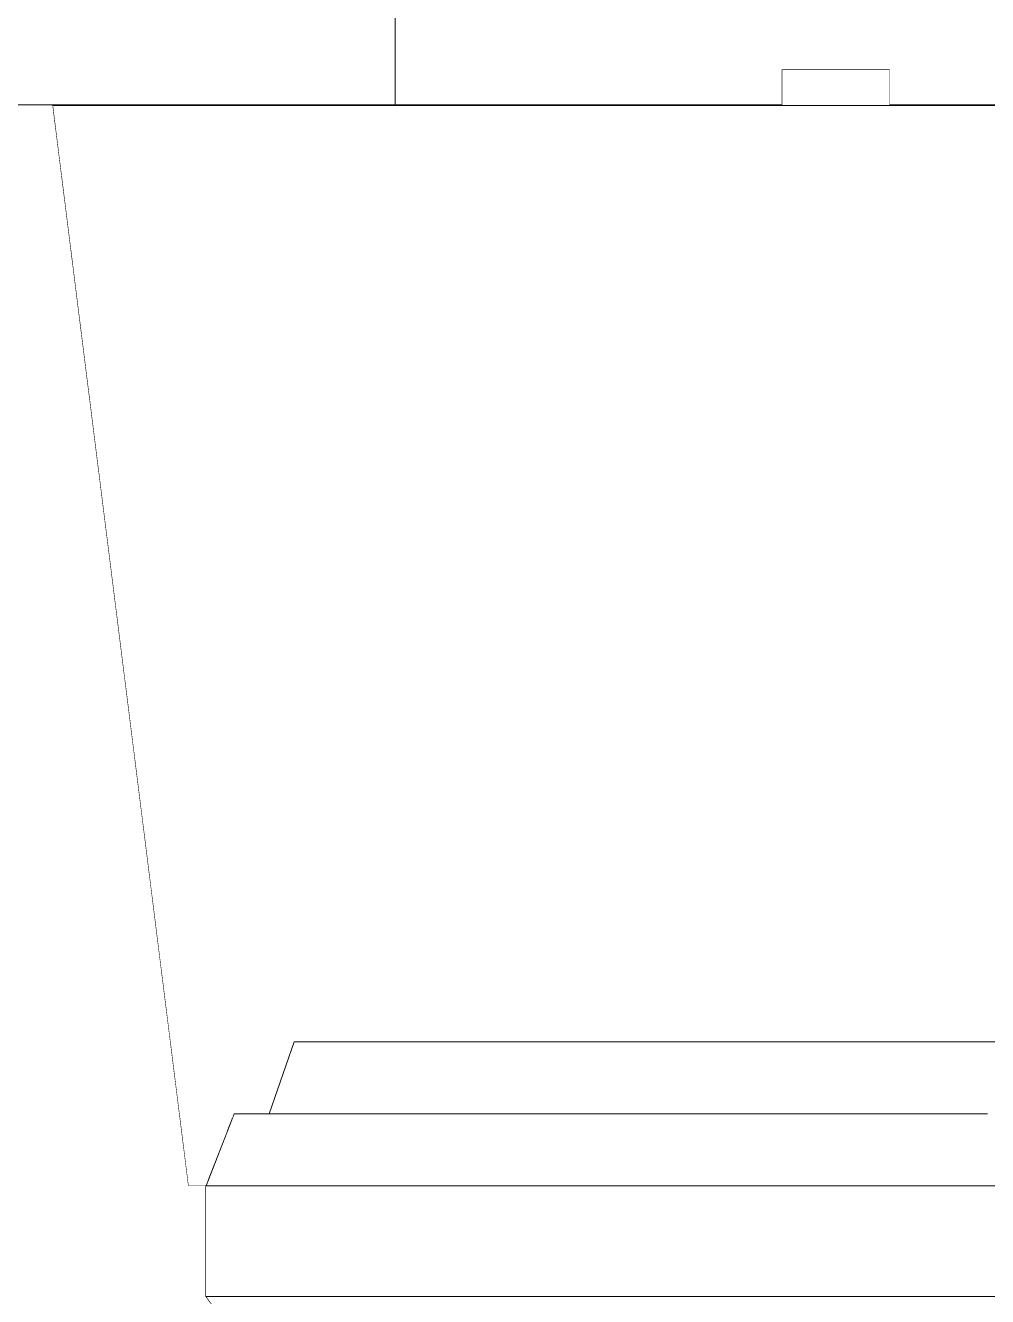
# Model space of a CAD drawing. Header units: metres. Extents: x -41 to 412, y -15 to 25.
# Drawn here: x 273.6745 to 273.9416, y -14.2513 to -13.8983 of the extents above; entities that cross this region are included whole.
import ezdxf

# ---------------------------------------------------------------- set-up
doc = ezdxf.new("R2010")
doc.units = ezdxf.units.M
doc.header["$MEASUREMENT"] = 0
doc.set_wipeout_variables(frame=1)
doc.linetypes.add('Wipeout_Contour', pattern=[1, 0, -1])
doc.layers.add('Interior - Furniture', color=7, linetype='Continuous')
doc.layers.add('Interior - Stair & Railing', color=7, linetype='Continuous')

msp = doc.modelspace()

# ---------------------------------------------------------------- wipeouts: each hides what was drawn before it
at = {"color": 254, "linetype": 'Wipeout_Contour', "lineweight": 0, "ltscale": 821.789529}
msp.add_wipeout([(273.71967, -14.22055), (273.7211, -14.22055), (273.68706, -13.92055)], dxfattribs=at).dxf.layer = 'Interior - Furniture'
at = {"color": 254, "linetype": 'Wipeout_Contour', "lineweight": 0, "ltscale": 1096.388221}
msp.add_wipeout([(273.72448, -14.25132), (273.72883, -14.25132), (273.72883, -14.22055), (273.72448, -14.22055)], dxfattribs=at).dxf.layer = 'Interior - Furniture'
at = {"color": 254, "linetype": 'Wipeout_Contour', "lineweight": 0, "ltscale": 822.453187}
msp.add_wipeout([(273.86542, -14.38465), (273.81421, -14.25132), (273.85168, -14.38465)], dxfattribs=at).dxf.layer = 'Interior - Furniture'

# ---------------------------------------------------------------- next in the draw order: wipeouts: each hides what was drawn before it
at = {"color": 254, "linetype": 'Wipeout_Contour', "lineweight": 0, "ltscale": 822.506002}
msp.add_wipeout([(273.71967, -14.22055), (273.68706, -13.92055), (273.68199, -13.92055)], dxfattribs=at).dxf.layer = 'Interior - Furniture'
at = {"color": 254, "linetype": 'Wipeout_Contour', "lineweight": 0, "ltscale": 1096.417079}
msp.add_wipeout([(273.72883, -14.25132), (273.73893, -14.25132), (273.73893, -14.22055), (273.72883, -14.22055)], dxfattribs=at).dxf.layer = 'Interior - Furniture'
at = {"color": 254, "linetype": 'Wipeout_Contour', "lineweight": 0, "ltscale": 822.560975}
msp.add_wipeout([(273.81421, -14.25132), (273.77981, -14.25132), (273.85168, -14.38465)], dxfattribs=at).dxf.layer = 'Interior - Furniture'

# ---------------------------------------------------------------- next in the draw order: linework, layer by layer
at = {"layer": 'Interior - Furniture', "color": 6, "linetype": 'Continuous', "lineweight": 20}
msp.add_line((273.72448, -14.25132), (273.72883, -14.25132), dxfattribs=at)

# ---------------------------------------------------------------- next in the draw order: wipeouts: each hides what was drawn before it
at = {"color": 254, "linetype": 'Wipeout_Contour', "lineweight": 0, "ltscale": 1096.468465}
msp.add_wipeout([(273.73893, -14.25132), (273.75456, -14.25132), (273.75456, -14.22055), (273.73893, -14.22055)], dxfattribs=at).dxf.layer = 'Interior - Furniture'

# ---------------------------------------------------------------- next in the draw order: linework, layer by layer
at = {"layer": 'Interior - Furniture', "color": 6, "linetype": 'Continuous', "lineweight": 20}
msp.add_line((273.72883, -14.25132), (273.73893, -14.25132), dxfattribs=at)

# ---------------------------------------------------------------- next in the draw order: wipeouts: each hides what was drawn before it
at = {"color": 254, "linetype": 'Wipeout_Contour', "lineweight": 0, "ltscale": 1096.550111}
msp.add_wipeout([(273.75456, -14.22055), (273.75456, -14.25132), (273.77981, -14.25132), (273.77981, -14.22055)], dxfattribs=at).dxf.layer = 'Interior - Furniture'

# ---------------------------------------------------------------- next in the draw order: linework, layer by layer
at = {"layer": 'Interior - Furniture', "color": 6, "linetype": 'Continuous', "lineweight": 20}
msp.add_line((273.73893, -14.25132), (273.75456, -14.25132), dxfattribs=at)

# ---------------------------------------------------------------- next in the draw order: wipeouts: each hides what was drawn before it
at = {"color": 254, "linetype": 'Wipeout_Contour', "lineweight": 0, "ltscale": 1096.66926}
msp.add_wipeout([(273.77981, -14.25132), (273.81421, -14.25132), (273.81421, -14.22055), (273.77981, -14.22055)], dxfattribs=at).dxf.layer = 'Interior - Furniture'

# ---------------------------------------------------------------- next in the draw order: linework, layer by layer
at = {"layer": 'Interior - Furniture', "color": 6, "linetype": 'Continuous', "lineweight": 20}
msp.add_line((273.75456, -14.25132), (273.77981, -14.25132), dxfattribs=at)

# ---------------------------------------------------------------- next in the draw order: wipeouts: each hides what was drawn before it
at = {"color": 254, "linetype": 'Wipeout_Contour', "lineweight": 0, "ltscale": 1096.819752}
msp.add_wipeout([(273.81421, -14.25132), (273.85515, -14.25132), (273.85515, -14.22055), (273.81421, -14.22055)], dxfattribs=at).dxf.layer = 'Interior - Furniture'

# ---------------------------------------------------------------- next in the draw order: linework, layer by layer
at = {"layer": 'Interior - Furniture', "color": 6, "linetype": 'Continuous', "lineweight": 20}
for p, q in [((273.82157, -14.38465), (273.72448, -14.25132)), ((273.77981, -14.25132), (273.81421, -14.25132))]:
    msp.add_line(p, q, dxfattribs=at)

# ---------------------------------------------------------------- next in the draw order: wipeouts: each hides what was drawn before it
at = {"color": 254, "linetype": 'Wipeout_Contour', "lineweight": 0, "ltscale": 1096.990065}
msp.add_wipeout([(273.85515, -14.25132), (273.89949, -14.25132), (273.89949, -14.22055), (273.85515, -14.22055)], dxfattribs=at).dxf.layer = 'Interior - Furniture'

# ---------------------------------------------------------------- next in the draw order: linework, layer by layer
at = {"layer": 'Interior - Furniture', "color": 6, "linetype": 'Continuous', "lineweight": 20}
msp.add_line((273.81421, -14.25132), (273.85515, -14.25132), dxfattribs=at)

# ---------------------------------------------------------------- next in the draw order: wipeouts: each hides what was drawn before it
at = {"color": 254, "linetype": 'Wipeout_Contour', "lineweight": 0, "ltscale": 1097.167159}
msp.add_wipeout([(273.89949, -14.25132), (273.94382, -14.25132), (273.94382, -14.22055), (273.89949, -14.22055)], dxfattribs=at).dxf.layer = 'Interior - Furniture'

# ---------------------------------------------------------------- next in the draw order: linework, layer by layer
at = {"layer": 'Interior - Furniture', "color": 6, "linetype": 'Continuous', "lineweight": 20}
for p, q in [((273.85515, -14.25132), (273.89949, -14.25132)), ((273.89949, -14.25132), (273.94382, -14.25132))]:
    msp.add_line(p, q, dxfattribs=at)

# ---------------------------------------------------------------- next in the draw order: wipeouts: each hides what was drawn before it
at = {"color": 254, "linetype": 'Wipeout_Contour', "lineweight": 0, "ltscale": 822.28781}
msp.add_wipeout([(273.8552, -14.22055), (273.89949, -14.22055), (273.89949, -14.20055)], dxfattribs=at).dxf.layer = 'Interior - Furniture'

# ---------------------------------------------------------------- next in the draw order: wipeouts: each hides what was drawn before it
at = {"color": 254, "linetype": 'Wipeout_Contour', "lineweight": 0, "ltscale": 822.210196}
msp.add_wipeout([(273.85733, -14.20055), (273.8143, -14.22055), (273.8552, -14.22055)], dxfattribs=at).dxf.layer = 'Interior - Furniture'
at = {"color": 254, "linetype": 'Wipeout_Contour', "lineweight": 0, "ltscale": 822.466504}
msp.add_wipeout([(273.89949, -14.22055), (273.94377, -14.22055), (273.94164, -14.20055)], dxfattribs=at).dxf.layer = 'Interior - Furniture'

# ---------------------------------------------------------------- next in the draw order: wipeouts: each hides what was drawn before it
at = {"color": 254, "linetype": 'Wipeout_Contour', "lineweight": 0, "ltscale": 822.153181}
msp.add_wipeout([(273.77993, -14.22055), (273.8143, -14.22055), (273.81841, -14.20055)], dxfattribs=at).dxf.layer = 'Interior - Furniture'
at = {"color": 254, "linetype": 'Wipeout_Contour', "lineweight": 0, "ltscale": 823.319938}
msp.add_wipeout([(273.89949, -14.22055), (273.94164, -14.20055), (273.89949, -14.20055)], dxfattribs=at).dxf.layer = 'Interior - Furniture'

# ---------------------------------------------------------------- next in the draw order: wipeouts: each hides what was drawn before it
at = {"color": 254, "linetype": 'Wipeout_Contour', "lineweight": 0, "ltscale": 822.140195}
msp.add_wipeout([(273.78569, -14.20055), (273.75471, -14.22055), (273.77993, -14.22055)], dxfattribs=at).dxf.layer = 'Interior - Furniture'
at = {"color": 254, "linetype": 'Wipeout_Contour', "lineweight": 0, "ltscale": 823.143368}
msp.add_wipeout([(273.8552, -14.22055), (273.89949, -14.20055), (273.85733, -14.20055)], dxfattribs=at).dxf.layer = 'Interior - Furniture'

# ---------------------------------------------------------------- next in the draw order: linework, layer by layer
at = {"layer": 'Interior - Furniture', "color": 6, "linetype": 'Continuous', "lineweight": 20}
msp.add_line((273.89949, -14.22055), (273.94377, -14.22055), dxfattribs=at)

# ---------------------------------------------------------------- next in the draw order: wipeouts: each hides what was drawn before it
at = {"color": 254, "linetype": 'Wipeout_Contour', "lineweight": 0, "ltscale": 822.198175}
msp.add_wipeout([(273.7391, -14.22055), (273.75471, -14.22055), (273.76169, -14.20055)], dxfattribs=at).dxf.layer = 'Interior - Furniture'
at = {"color": 254, "linetype": 'Wipeout_Contour', "lineweight": 0, "ltscale": 822.974392}
msp.add_wipeout([(273.81841, -14.20055), (273.8143, -14.22055), (273.85733, -14.20055)], dxfattribs=at).dxf.layer = 'Interior - Furniture'

# ---------------------------------------------------------------- next in the draw order: linework, layer by layer
at = {"layer": 'Interior - Furniture', "color": 6, "linetype": 'Continuous', "lineweight": 20}
for p, q in [((273.85515, -14.22055), (273.8552, -14.22055)), ((273.8552, -14.22055), (273.89949, -14.22055))]:
    msp.add_line(p, q, dxfattribs=at)

# ---------------------------------------------------------------- next in the draw order: wipeouts: each hides what was drawn before it
at = {"color": 254, "linetype": 'Wipeout_Contour', "lineweight": 0, "ltscale": 822.271437}
msp.add_wipeout([(273.72901, -14.22055), (273.7391, -14.22055), (273.7465, -14.20055)], dxfattribs=at).dxf.layer = 'Interior - Furniture'
at = {"color": 254, "linetype": 'Wipeout_Contour', "lineweight": 0, "ltscale": 822.814234}
msp.add_wipeout([(273.77993, -14.22055), (273.81841, -14.20055), (273.78569, -14.20055)], dxfattribs=at).dxf.layer = 'Interior - Furniture'

# ---------------------------------------------------------------- next in the draw order: linework, layer by layer
at = {"layer": 'Interior - Furniture', "color": 6, "linetype": 'Continuous', "lineweight": 20}
msp.add_line((273.81421, -14.22055), (273.85515, -14.22055), dxfattribs=at)

# ---------------------------------------------------------------- next in the draw order: wipeouts: each hides what was drawn before it
at = {"color": 254, "linetype": 'Wipeout_Contour', "lineweight": 0, "ltscale": 822.178577}
msp.add_wipeout([(273.82652, -14.18055), (273.79189, -14.20055), (273.82282, -14.20055)], dxfattribs=at).dxf.layer = 'Interior - Furniture'
at = {"color": 254, "linetype": 'Wipeout_Contour', "lineweight": 0, "ltscale": 1096.3893}
msp.add_wipeout([(273.72901, -14.22055), (273.73668, -14.20055), (273.73245, -14.20055), (273.72466, -14.22055)], dxfattribs=at).dxf.layer = 'Interior - Furniture'
at = {"color": 254, "linetype": 'Wipeout_Contour', "lineweight": 0, "ltscale": 822.656964}
msp.add_wipeout([(273.76169, -14.20055), (273.75471, -14.22055), (273.78569, -14.20055)], dxfattribs=at).dxf.layer = 'Interior - Furniture'

# ---------------------------------------------------------------- next in the draw order: linework, layer by layer
at = {"layer": 'Interior - Furniture', "color": 6, "linetype": 'Continuous', "lineweight": 20}
msp.add_line((273.77981, -14.22055), (273.81421, -14.22055), dxfattribs=at)

# ---------------------------------------------------------------- next in the draw order: wipeouts: each hides what was drawn before it
at = {"color": 254, "linetype": 'Wipeout_Contour', "lineweight": 0, "ltscale": 1095.569516}
msp.add_wipeout([(273.70128, -13.92055), (273.7211, -14.22055), (273.72466, -14.22055), (273.72504, -14.21957)], dxfattribs=at).dxf.layer = 'Interior - Furniture'
at = {"color": 254, "linetype": 'Wipeout_Contour', "lineweight": 0, "ltscale": 822.842566}
msp.add_wipeout([(273.79189, -14.20055), (273.82652, -14.18055), (273.79707, -14.18055)], dxfattribs=at).dxf.layer = 'Interior - Furniture'
at = {"color": 254, "linetype": 'Wipeout_Contour', "lineweight": 0, "ltscale": 822.500229}
msp.add_wipeout([(273.7391, -14.22055), (273.76169, -14.20055), (273.7465, -14.20055)], dxfattribs=at).dxf.layer = 'Interior - Furniture'

# ---------------------------------------------------------------- next in the draw order: linework, layer by layer
at = {"layer": 'Interior - Furniture', "color": 6, "linetype": 'Continuous', "lineweight": 20}
msp.add_line((273.75456, -14.22055), (273.77981, -14.22055), dxfattribs=at)

# ---------------------------------------------------------------- next in the draw order: wipeouts: each hides what was drawn before it
at = {"color": 254, "linetype": 'Wipeout_Contour', "lineweight": 0, "ltscale": 822.243753}
msp.add_wipeout([(273.7211, -14.22055), (273.70128, -13.92055), (273.68706, -13.92055)], dxfattribs=at).dxf.layer = 'Interior - Furniture'
at = {"color": 254, "linetype": 'Wipeout_Contour', "lineweight": 0, "ltscale": 822.224188}
msp.add_wipeout([(273.82282, -14.20055), (273.85963, -14.20055), (273.86155, -14.18055)], dxfattribs=at).dxf.layer = 'Interior - Furniture'
at = {"color": 254, "linetype": 'Wipeout_Contour', "lineweight": 0, "ltscale": 822.354038}
msp.add_wipeout([(273.72901, -14.22055), (273.7465, -14.20055), (273.73668, -14.20055)], dxfattribs=at).dxf.layer = 'Interior - Furniture'

# ---------------------------------------------------------------- next in the draw order: linework, layer by layer
at = {"layer": 'Interior - Furniture', "color": 6, "linetype": 'Continuous', "lineweight": 20}
for p, q in [((273.68199, -13.92055), (273.68706, -13.92055)), ((273.73893, -14.22055), (273.75456, -14.22055))]:
    msp.add_line(p, q, dxfattribs=at)

# ---------------------------------------------------------------- next in the draw order: wipeouts: each hides what was drawn before it
at = {"color": 254, "linetype": 'Wipeout_Contour', "lineweight": 0, "ltscale": 822.42128}
msp.add_wipeout([(273.72192, -13.92055), (273.72511, -14.21941), (273.73051, -14.20554)], dxfattribs=at).dxf.layer = 'Interior - Furniture'
at = {"color": 254, "linetype": 'Wipeout_Contour', "lineweight": 0, "ltscale": 1096.452578}
msp.add_wipeout([(273.74215, -14.20055), (273.74606, -14.20055), (273.75296, -14.18055), (273.74915, -14.18055)], dxfattribs=at).dxf.layer = 'Interior - Furniture'
at = {"color": 254, "linetype": 'Wipeout_Contour', "lineweight": 0, "ltscale": 822.992137}
msp.add_wipeout([(273.82282, -14.20055), (273.86155, -14.18055), (273.82652, -14.18055)], dxfattribs=at).dxf.layer = 'Interior - Furniture'

# ---------------------------------------------------------------- next in the draw order: linework, layer by layer
at = {"layer": 'Interior - Furniture', "color": 6, "linetype": 'Continuous', "lineweight": 20}
for p, q in [((273.81841, -14.20055), (273.85733, -14.20055)), ((273.72883, -14.22055), (273.73893, -14.22055))]:
    msp.add_line(p, q, dxfattribs=at)

# ---------------------------------------------------------------- next in the draw order: wipeouts: each hides what was drawn before it
at = {"color": 254, "linetype": 'Wipeout_Contour', "lineweight": 0, "ltscale": 1095.458837}
msp.add_wipeout([(273.72192, -13.92055), (273.70128, -13.92055), (273.72504, -14.21957), (273.72511, -14.21941)], dxfattribs=at).dxf.layer = 'Interior - Furniture'
at = {"color": 254, "linetype": 'Wipeout_Contour', "lineweight": 0, "ltscale": 822.31661}
msp.add_wipeout([(273.74606, -14.20055), (273.75514, -14.20055), (273.76179, -14.18055)], dxfattribs=at).dxf.layer = 'Interior - Furniture'
at = {"color": 254, "linetype": 'Wipeout_Contour', "lineweight": 0, "ltscale": 822.289087}
msp.add_wipeout([(273.85963, -14.20055), (273.89949, -14.20055), (273.89949, -14.18055)], dxfattribs=at).dxf.layer = 'Interior - Furniture'

# ---------------------------------------------------------------- next in the draw order: linework, layer by layer
at = {"layer": 'Interior - Furniture', "color": 6, "linetype": 'Continuous', "lineweight": 20}
for p, q in [((273.71967, -14.22055), (273.68199, -13.92055)), ((273.68706, -13.92055), (273.70128, -13.92055)), ((273.71967, -14.22055), (273.7211, -14.22055)), ((273.7211, -14.22055), (273.72448, -14.22055)), ((273.72448, -14.22055), (273.72883, -14.22055)), ((273.72448, -14.25132), (273.72448, -14.22055))]:
    msp.add_line(p, q, dxfattribs=at)

# ---------------------------------------------------------------- next in the draw order: wipeouts: each hides what was drawn before it
at = {"color": 254, "linetype": 'Wipeout_Contour', "lineweight": 0, "ltscale": 822.399531}
msp.add_wipeout([(273.74606, -14.20055), (273.76179, -14.18055), (273.75296, -14.18055)], dxfattribs=at).dxf.layer = 'Interior - Furniture'
at = {"color": 254, "linetype": 'Wipeout_Contour', "lineweight": 0, "ltscale": 823.148932}
msp.add_wipeout([(273.85963, -14.20055), (273.89949, -14.18055), (273.86155, -14.18055)], dxfattribs=at).dxf.layer = 'Interior - Furniture'

# ---------------------------------------------------------------- next in the draw order: wipeouts: each hides what was drawn before it
at = {"color": 254, "linetype": 'Wipeout_Contour', "lineweight": 0, "ltscale": 1371.202108}
msp.add_wipeout([(273.73182, -14.20217), (273.73245, -14.20055), (273.73668, -14.20055), (273.73799, -14.20055), (273.74499, -13.92055)], dxfattribs=at).dxf.layer = 'Interior - Furniture'
at = {"color": 254, "linetype": 'Wipeout_Contour', "lineweight": 0, "ltscale": 1096.846529}
msp.add_wipeout([(273.86062, -13.92055), (273.82375, -14.18055), (273.82652, -14.18055), (273.85898, -14.18055)], dxfattribs=at).dxf.layer = 'Interior - Furniture'
at = {"color": 254, "linetype": 'Wipeout_Contour', "lineweight": 0, "ltscale": 822.239263}
msp.add_wipeout([(273.75514, -14.20055), (273.76919, -14.20055), (273.77547, -14.18055)], dxfattribs=at).dxf.layer = 'Interior - Furniture'
at = {"color": 254, "linetype": 'Wipeout_Contour', "lineweight": 0, "ltscale": 822.454726}
msp.add_wipeout([(273.89949, -14.20055), (273.93934, -14.20055), (273.93742, -14.18055)], dxfattribs=at).dxf.layer = 'Interior - Furniture'

# ---------------------------------------------------------------- next in the draw order: wipeouts: each hides what was drawn before it
at = {"color": 254, "linetype": 'Wipeout_Contour', "lineweight": 0, "ltscale": 1096.57258}
msp.add_wipeout([(273.74499, -13.92055), (273.72192, -13.92055), (273.73051, -14.20554), (273.73182, -14.20217)], dxfattribs=at).dxf.layer = 'Interior - Furniture'
at = {"color": 254, "linetype": 'Wipeout_Contour', "lineweight": 0, "ltscale": 822.542216}
msp.add_wipeout([(273.75514, -14.20055), (273.77547, -14.18055), (273.76179, -14.18055)], dxfattribs=at).dxf.layer = 'Interior - Furniture'
at = {"color": 254, "linetype": 'Wipeout_Contour', "lineweight": 0, "ltscale": 823.312661}
msp.add_wipeout([(273.89949, -14.20055), (273.93742, -14.18055), (273.89949, -14.18055)], dxfattribs=at).dxf.layer = 'Interior - Furniture'
at = {"color": 254, "linetype": 'Wipeout_Contour', "lineweight": 0, "ltscale": 822.618408}
msp.add_wipeout([(273.93934, -14.20055), (273.97615, -14.20055), (273.97245, -14.18055)], dxfattribs=at).dxf.layer = 'Interior - Furniture'

# ---------------------------------------------------------------- next in the draw order: linework, layer by layer
at = {"layer": 'Interior - Furniture', "color": 6, "linetype": 'Continuous', "lineweight": 20}
for p, q in [((273.70128, -13.92055), (273.72192, -13.92055)), ((273.72466, -14.22055), (273.73245, -14.20055)), ((273.85733, -14.20055), (273.89949, -14.20055))]:
    msp.add_line(p, q, dxfattribs=at)

# ---------------------------------------------------------------- next in the draw order: wipeouts: each hides what was drawn before it
at = {"color": 254, "linetype": 'Wipeout_Contour', "lineweight": 0, "ltscale": 822.174809}
msp.add_wipeout([(273.79707, -14.18055), (273.76919, -14.20055), (273.79189, -14.20055)], dxfattribs=at).dxf.layer = 'Interior - Furniture'
at = {"color": 254, "linetype": 'Wipeout_Contour', "lineweight": 0, "ltscale": 823.370567}
msp.add_wipeout([(273.93934, -14.20055), (273.97245, -14.18055), (273.93742, -14.18055)], dxfattribs=at).dxf.layer = 'Interior - Furniture'

# ---------------------------------------------------------------- next in the draw order: linework, layer by layer
at = {"layer": 'Interior - Furniture', "color": 6, "linetype": 'Continuous', "lineweight": 20}
msp.add_line((273.89949, -14.20055), (273.94164, -14.20055), dxfattribs=at)

# ---------------------------------------------------------------- next in the draw order: wipeouts: each hides what was drawn before it
at = {"color": 254, "linetype": 'Wipeout_Contour', "lineweight": 0, "ltscale": 1096.347602}
msp.add_wipeout([(273.93836, -13.92055), (273.90467, -14.18055), (273.93742, -14.18055), (273.93999, -14.18055)], dxfattribs=at).dxf.layer = 'Interior - Furniture'
at = {"color": 254, "linetype": 'Wipeout_Contour', "lineweight": 0, "ltscale": 822.693478}
msp.add_wipeout([(273.77547, -14.18055), (273.76919, -14.20055), (273.79707, -14.18055)], dxfattribs=at).dxf.layer = 'Interior - Furniture'

# ---------------------------------------------------------------- next in the draw order: linework, layer by layer
at = {"layer": 'Interior - Furniture', "color": 6, "linetype": 'Continuous', "lineweight": 20}
msp.add_line((273.78569, -14.20055), (273.81841, -14.20055), dxfattribs=at)

# ---------------------------------------------------------------- next in the draw order: wipeouts: each hides what was drawn before it
at = {"color": 254, "linetype": 'Wipeout_Contour', "lineweight": 0, "ltscale": 1644.911747}
msp.add_wipeout([(273.74054, -14.20055), (273.74215, -14.20055), (273.74915, -14.18055), (273.77547, -14.18055), (273.77838, -14.18055), (273.78327, -13.92055)], dxfattribs=at).dxf.layer = 'Interior - Furniture'
at = {"color": 254, "linetype": 'Wipeout_Contour', "lineweight": 0, "ltscale": 1097.949904}
msp.add_wipeout([(273.89949, -13.92055), (273.89949, -14.18055), (273.90467, -14.18055), (273.93836, -13.92055)], dxfattribs=at).dxf.layer = 'Interior - Furniture'

# ---------------------------------------------------------------- next in the draw order: wipeouts: each hides what was drawn before it
at = {"color": 254, "linetype": 'Wipeout_Contour', "lineweight": 0, "ltscale": 1097.072174}
msp.add_wipeout([(273.9142, -13.92055), (273.91449, -13.92055), (273.91449, -13.91055), (273.9142, -13.91055)], dxfattribs=at).dxf.layer = 'Interior - Furniture'
at = {"color": 254, "linetype": 'Wipeout_Contour', "lineweight": 0, "ltscale": 1097.240098}
msp.add_wipeout([(273.74499, -13.92055), (273.73799, -14.20055), (273.74054, -14.20055), (273.78327, -13.92055)], dxfattribs=at).dxf.layer = 'Interior - Furniture'
at = {"color": 254, "linetype": 'Wipeout_Contour', "lineweight": 0, "ltscale": 822.277806}
msp.add_wipeout([(273.86417, -14.18055), (273.89949, -14.18055), (273.89949, -13.92055)], dxfattribs=at).dxf.layer = 'Interior - Furniture'
at = {"color": 254, "linetype": 'Wipeout_Contour', "lineweight": 0, "ltscale": 1098.024092}
msp.add_wipeout([(273.93836, -13.92055), (273.93999, -14.18055), (273.94516, -14.18055), (273.97713, -13.92055)], dxfattribs=at).dxf.layer = 'Interior - Furniture'

# ---------------------------------------------------------------- next in the draw order: linework, layer by layer
at = {"layer": 'Interior - Furniture', "color": 6, "linetype": 'Continuous', "lineweight": 20}
for p, q in [((273.72192, -13.92055), (273.74499, -13.92055)), ((273.93836, -13.92055), (273.97713, -13.92055)), ((273.74215, -14.20055), (273.74915, -14.18055)), ((273.74915, -14.18055), (273.75296, -14.18055)), ((273.75296, -14.18055), (273.76179, -14.18055)), ((273.76179, -14.18055), (273.77547, -14.18055)), ((273.93742, -14.18055), (273.97245, -14.18055)), ((273.73245, -14.20055), (273.73668, -14.20055)), ((273.73668, -14.20055), (273.7465, -14.20055)), ((273.7465, -14.20055), (273.76169, -14.20055)), ((273.76169, -14.20055), (273.78569, -14.20055))]:
    msp.add_line(p, q, dxfattribs=at)

# ---------------------------------------------------------------- next in the draw order: wipeouts: each hides what was drawn before it
at = {"color": 254, "linetype": 'Wipeout_Contour', "lineweight": 0, "ltscale": 822.124052}
msp.add_wipeout([(273.82185, -13.92055), (273.78353, -14.18055), (273.81858, -14.18055)], dxfattribs=at).dxf.layer = 'Interior - Furniture'

# ---------------------------------------------------------------- next in the draw order: wipeouts: each hides what was drawn before it
at = {"color": 254, "linetype": 'Wipeout_Contour', "lineweight": 0, "ltscale": 1097.378206}
msp.add_wipeout([(273.78327, -13.92055), (273.77838, -14.18055), (273.78353, -14.18055), (273.82185, -13.92055)], dxfattribs=at).dxf.layer = 'Interior - Furniture'

# ---------------------------------------------------------------- next in the draw order: linework, layer by layer
at = {"layer": 'Interior - Furniture', "color": 6, "linetype": 'Continuous', "lineweight": 20}
for p, q in [((273.74499, -13.92055), (273.78327, -13.92055)), ((273.77547, -14.18055), (273.79707, -14.18055))]:
    msp.add_line(p, q, dxfattribs=at)

# ---------------------------------------------------------------- next in the draw order: wipeouts: each hides what was drawn before it
at = {"color": 254, "linetype": 'Wipeout_Contour', "lineweight": 0, "ltscale": 1097.565885}
msp.add_wipeout([(273.81858, -14.18055), (273.82375, -14.18055), (273.86062, -13.92055), (273.82185, -13.92055)], dxfattribs=at).dxf.layer = 'Interior - Furniture'

# ---------------------------------------------------------------- next in the draw order: linework, layer by layer
at = {"layer": 'Interior - Furniture', "color": 6, "linetype": 'Continuous', "lineweight": 20}
for p, q in [((273.78327, -13.92055), (273.82185, -13.92055)), ((273.79707, -14.18055), (273.82652, -14.18055))]:
    msp.add_line(p, q, dxfattribs=at)

# ---------------------------------------------------------------- next in the draw order: wipeouts: each hides what was drawn before it
at = {"color": 254, "linetype": 'Wipeout_Contour', "lineweight": 0, "ltscale": 1372.447217}
msp.add_wipeout([(273.86062, -13.92055), (273.85898, -14.18055), (273.86155, -14.18055), (273.86417, -14.18055), (273.89949, -13.92055)], dxfattribs=at).dxf.layer = 'Interior - Furniture'

# ---------------------------------------------------------------- next in the draw order: linework, layer by layer
at = {"layer": 'Interior - Furniture', "color": 6, "linetype": 'Continuous', "lineweight": 20}
for p, q in [((273.82185, -13.92055), (273.86062, -13.92055)), ((273.82652, -14.18055), (273.86155, -14.18055)), ((273.86155, -14.18055), (273.89949, -14.18055)), ((273.89949, -14.18055), (273.93742, -14.18055))]:
    msp.add_line(p, q, dxfattribs=at)

# ---------------------------------------------------------------- next in the draw order: wipeouts: each hides what was drawn before it
at = {"color": 254, "linetype": 'Wipeout_Contour', "lineweight": 0, "ltscale": 1096.95348}
msp.add_wipeout([(273.88449, -13.92055), (273.88477, -13.92055), (273.88477, -13.91055), (273.88449, -13.91055)], dxfattribs=at).dxf.layer = 'Interior - Furniture'

# ---------------------------------------------------------------- next in the draw order: wipeouts: each hides what was drawn before it
at = {"color": 254, "linetype": 'Wipeout_Contour', "lineweight": 0, "ltscale": 1096.955761}
msp.add_wipeout([(273.88477, -13.92055), (273.88563, -13.92055), (273.88563, -13.91055), (273.88477, -13.91055)], dxfattribs=at).dxf.layer = 'Interior - Furniture'

# ---------------------------------------------------------------- next in the draw order: wipeouts: each hides what was drawn before it
at = {"color": 254, "linetype": 'Wipeout_Contour', "lineweight": 0, "ltscale": 1096.960234}
msp.add_wipeout([(273.88563, -13.92055), (273.88701, -13.92055), (273.88701, -13.91055), (273.88563, -13.91055)], dxfattribs=at).dxf.layer = 'Interior - Furniture'

# ---------------------------------------------------------------- next in the draw order: linework, layer by layer
at = {"layer": 'Interior - Furniture', "color": 6, "linetype": 'Continuous', "lineweight": 20}
for p, q in [((273.88449, -13.91055), (273.88477, -13.91055)), ((273.88449, -13.92055), (273.88449, -13.91055))]:
    msp.add_line(p, q, dxfattribs=at)

# ---------------------------------------------------------------- next in the draw order: wipeouts: each hides what was drawn before it
at = {"color": 254, "linetype": 'Wipeout_Contour', "lineweight": 0, "ltscale": 1096.966729}
msp.add_wipeout([(273.88701, -13.92055), (273.88888, -13.92055), (273.88888, -13.91055), (273.88701, -13.91055)], dxfattribs=at).dxf.layer = 'Interior - Furniture'

# ---------------------------------------------------------------- next in the draw order: linework, layer by layer
at = {"layer": 'Interior - Furniture', "color": 6, "linetype": 'Continuous', "lineweight": 20}
for p, q in [((273.88477, -13.91055), (273.88563, -13.91055)), ((273.88563, -13.91055), (273.88701, -13.91055))]:
    msp.add_line(p, q, dxfattribs=at)

# ---------------------------------------------------------------- next in the draw order: wipeouts: each hides what was drawn before it
at = {"color": 254, "linetype": 'Wipeout_Contour', "lineweight": 0, "ltscale": 1096.974996}
msp.add_wipeout([(273.88888, -13.92055), (273.89115, -13.92055), (273.89115, -13.91055), (273.88888, -13.91055)], dxfattribs=at).dxf.layer = 'Interior - Furniture'

# ---------------------------------------------------------------- next in the draw order: linework, layer by layer
at = {"layer": 'Interior - Furniture', "color": 6, "linetype": 'Continuous', "lineweight": 20}
msp.add_line((273.88701, -13.91055), (273.88888, -13.91055), dxfattribs=at)

# ---------------------------------------------------------------- next in the draw order: wipeouts: each hides what was drawn before it
at = {"color": 254, "linetype": 'Wipeout_Contour', "lineweight": 0, "ltscale": 1096.984716}
msp.add_wipeout([(273.89115, -13.92055), (273.89375, -13.92055), (273.89375, -13.91055), (273.89115, -13.91055)], dxfattribs=at).dxf.layer = 'Interior - Furniture'

# ---------------------------------------------------------------- next in the draw order: linework, layer by layer
at = {"layer": 'Interior - Furniture', "color": 6, "linetype": 'Continuous', "lineweight": 20}
msp.add_line((273.88888, -13.91055), (273.89115, -13.91055), dxfattribs=at)

# ---------------------------------------------------------------- next in the draw order: wipeouts: each hides what was drawn before it
at = {"color": 254, "linetype": 'Wipeout_Contour', "lineweight": 0, "ltscale": 1096.995516}
msp.add_wipeout([(273.89375, -13.92055), (273.89656, -13.92055), (273.89656, -13.91055), (273.89375, -13.91055)], dxfattribs=at).dxf.layer = 'Interior - Furniture'

# ---------------------------------------------------------------- next in the draw order: linework, layer by layer
at = {"layer": 'Interior - Furniture', "color": 6, "linetype": 'Continuous', "lineweight": 20}
msp.add_line((273.89115, -13.91055), (273.89375, -13.91055), dxfattribs=at)

# ---------------------------------------------------------------- next in the draw order: wipeouts: each hides what was drawn before it
at = {"color": 254, "linetype": 'Wipeout_Contour', "lineweight": 0, "ltscale": 1097.006982}
msp.add_wipeout([(273.89656, -13.92055), (273.89949, -13.92055), (273.89949, -13.91055), (273.89656, -13.91055)], dxfattribs=at).dxf.layer = 'Interior - Furniture'

# ---------------------------------------------------------------- next in the draw order: linework, layer by layer
at = {"layer": 'Interior - Furniture', "color": 6, "linetype": 'Continuous', "lineweight": 20}
msp.add_line((273.89375, -13.91055), (273.89656, -13.91055), dxfattribs=at)

# ---------------------------------------------------------------- next in the draw order: wipeouts: each hides what was drawn before it
at = {"color": 254, "linetype": 'Wipeout_Contour', "lineweight": 0, "ltscale": 1097.018672}
msp.add_wipeout([(273.89949, -13.92055), (273.90241, -13.92055), (273.90241, -13.91055), (273.89949, -13.91055)], dxfattribs=at).dxf.layer = 'Interior - Furniture'

# ---------------------------------------------------------------- next in the draw order: linework, layer by layer
at = {"layer": 'Interior - Furniture', "color": 6, "linetype": 'Continuous', "lineweight": 20}
for p, q in [((273.89656, -13.91055), (273.89949, -13.91055)), ((273.86062, -13.92055), (273.89949, -13.92055))]:
    msp.add_line(p, q, dxfattribs=at)

# ---------------------------------------------------------------- next in the draw order: wipeouts: each hides what was drawn before it
at = {"color": 254, "linetype": 'Wipeout_Contour', "lineweight": 0, "ltscale": 1097.030138}
msp.add_wipeout([(273.90241, -13.92055), (273.90523, -13.92055), (273.90523, -13.91055), (273.90241, -13.91055)], dxfattribs=at).dxf.layer = 'Interior - Furniture'

# ---------------------------------------------------------------- next in the draw order: linework, layer by layer
at = {"layer": 'Interior - Furniture', "color": 6, "linetype": 'Continuous', "lineweight": 20}
msp.add_line((273.89949, -13.91055), (273.90241, -13.91055), dxfattribs=at)

# ---------------------------------------------------------------- next in the draw order: wipeouts: each hides what was drawn before it
at = {"color": 254, "linetype": 'Wipeout_Contour', "lineweight": 0, "ltscale": 1097.040938}
msp.add_wipeout([(273.90523, -13.92055), (273.90782, -13.92055), (273.90782, -13.91055), (273.90523, -13.91055)], dxfattribs=at).dxf.layer = 'Interior - Furniture'

# ---------------------------------------------------------------- next in the draw order: linework, layer by layer
at = {"layer": 'Interior - Furniture', "color": 6, "linetype": 'Continuous', "lineweight": 20}
msp.add_line((273.90241, -13.91055), (273.90523, -13.91055), dxfattribs=at)

# ---------------------------------------------------------------- next in the draw order: wipeouts: each hides what was drawn before it
at = {"color": 254, "linetype": 'Wipeout_Contour', "lineweight": 0, "ltscale": 1097.050659}
msp.add_wipeout([(273.90782, -13.92055), (273.91009, -13.92055), (273.91009, -13.91055), (273.90782, -13.91055)], dxfattribs=at).dxf.layer = 'Interior - Furniture'

# ---------------------------------------------------------------- next in the draw order: linework, layer by layer
at = {"layer": 'Interior - Furniture', "color": 6, "linetype": 'Continuous', "lineweight": 20}
msp.add_line((273.90523, -13.91055), (273.90782, -13.91055), dxfattribs=at)

# ---------------------------------------------------------------- next in the draw order: wipeouts: each hides what was drawn before it
at = {"color": 254, "linetype": 'Wipeout_Contour', "lineweight": 0, "ltscale": 1097.058925}
msp.add_wipeout([(273.91009, -13.92055), (273.91196, -13.92055), (273.91196, -13.91055), (273.91009, -13.91055)], dxfattribs=at).dxf.layer = 'Interior - Furniture'

# ---------------------------------------------------------------- next in the draw order: linework, layer by layer
at = {"layer": 'Interior - Furniture', "color": 6, "linetype": 'Continuous', "lineweight": 20}
msp.add_line((273.90782, -13.91055), (273.91009, -13.91055), dxfattribs=at)

# ---------------------------------------------------------------- next in the draw order: wipeouts: each hides what was drawn before it
at = {"color": 254, "linetype": 'Wipeout_Contour', "lineweight": 0, "ltscale": 1097.06542}
msp.add_wipeout([(273.91196, -13.92055), (273.91334, -13.92055), (273.91334, -13.91055), (273.91196, -13.91055)], dxfattribs=at).dxf.layer = 'Interior - Furniture'

# ---------------------------------------------------------------- next in the draw order: wipeouts: each hides what was drawn before it
at = {"color": 254, "linetype": 'Wipeout_Contour', "lineweight": 0, "ltscale": 1097.069893}
msp.add_wipeout([(273.91334, -13.92055), (273.9142, -13.92055), (273.9142, -13.91055), (273.91334, -13.91055)], dxfattribs=at).dxf.layer = 'Interior - Furniture'

# ---------------------------------------------------------------- next in the draw order: linework, layer by layer
at = {"layer": 'Interior - Furniture', "color": 6, "linetype": 'Continuous', "lineweight": 20}
for p, q in [((273.91009, -13.91055), (273.91196, -13.91055)), ((273.91196, -13.91055), (273.91334, -13.91055)), ((273.91334, -13.91055), (273.9142, -13.91055)), ((273.9142, -13.91055), (273.91449, -13.91055)), ((273.91449, -13.92055), (273.91449, -13.91055)), ((273.89949, -13.92055), (273.93836, -13.92055))]:
    msp.add_line(p, q, dxfattribs=at)

# ---------------------------------------------------------------- next in the draw order: wipeouts: each hides what was drawn before it
at = {"color": 254, "linetype": 'Wipeout_Contour', "lineweight": 0, "ltscale": 7129.812756}
msp.add_wipeout([(274.36699, -13.42055), (273.33699, -13.42055), (273.33699, -14.62055), (273.7725, -14.62055), (273.7725, -14.58978), (273.82157, -14.38465), (273.72448, -14.25132), (273.72448, -14.22055), (273.71967, -14.22055), (273.68199, -13.92055), (273.88449, -13.92055), (273.88449, -13.91055), (273.91449, -13.91055), (273.91449, -13.92055), (274.11699, -13.92055), (274.07931, -14.22055), (274.07449, -14.22055), (274.07449, -14.25132), (273.97741, -14.38465), (274.02647, -14.58978), (274.02647, -14.62055), (274.36699, -14.62055), (274.36699, -13.74555), (274.30217, -13.74555), (274.30217, -13.69555), (274.36699, -13.69555)], dxfattribs=at).dxf.layer = 'Interior - Stair & Railing'

# ---------------------------------------------------------------- next in the draw order: hatches: boundary and pattern name
at = {"layer": 'Interior - Stair & Railing', "linetype": 'Continuous', "lineweight": 13}
h = msp.add_hatch(dxfattribs=at)
h.set_pattern_fill('GRID_20X35_0001', color=171, style=0, pattern_type=2)
h.set_pattern_definition([(180, (274.377, -14.62055), (0, 0.35), []), (90, (274.37699, -14.62055), (0.2, 0), [])])
h.paths.add_polyline_path([(274.36699, -13.42055), (273.33699, -13.42055), (273.33699, -14.62055), (273.7725, -14.62055), (273.7725, -14.58978), (273.82157, -14.38465), (273.72448, -14.25132), (273.72448, -14.22055), (273.71967, -14.22055), (273.68199, -13.92055), (273.88449, -13.92055), (273.88449, -13.91055), (273.91449, -13.91055), (273.91449, -13.92055), (274.11699, -13.92055), (274.07931, -14.22055), (274.07449, -14.22055), (274.07449, -14.25132), (273.97741, -14.38465), (274.02647, -14.58978), (274.02647, -14.62055), (274.36699, -14.62055), (274.36699, -13.74555), (274.30217, -13.74555), (274.30217, -13.69555), (274.36699, -13.69555)])

doc.saveas('drawing.dxf')
